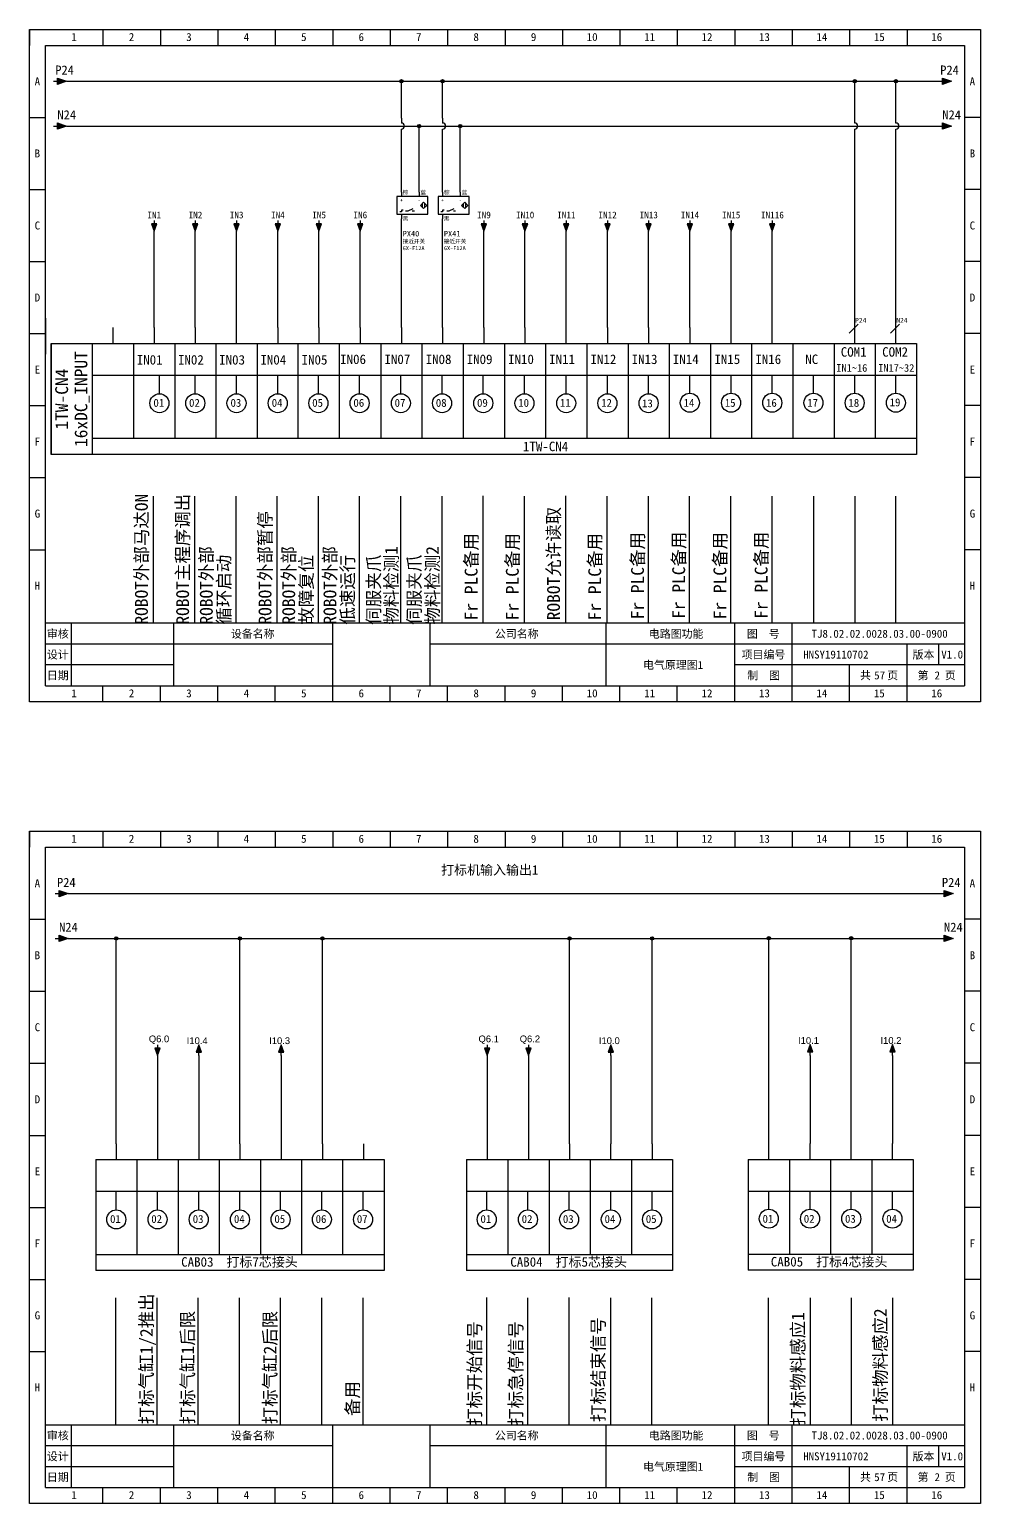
# Model space of a CAD drawing. Header units: millimetres. Extents: x 914 to 910632, y -176 to 682692.
# Drawn here: x 2566 to 2863, y 2795.8 to 3256.2 of the extents above; entities that cross this region are included whole.
import ezdxf
from ezdxf.enums import TextEntityAlignment as Align

# ---------------------------------------------------------------- set-up
doc = ezdxf.new("R2010")
doc.units = ezdxf.units.MM
doc.layers.add('EPLAN311', color=1, linetype='Continuous', lineweight=25)
doc.styles.get("Standard").update_dxf_attribs({"font": 'arial.ttf'})
doc.styles.add('宋体', font='')
doc.styles.get('宋体').set_extended_font_data('宋体')

# ---------------------------------------------------------------- blocks, each defined once
blk = doc.blocks.new('EPLSYM_LibrarySPECIAL_Symbol8_Variant0_Placement1')
at = {"linetype": 'Continuous', "lineweight": 25, "ltscale": 4}
blk.add_hatch(color=1, dxfattribs=at).paths.add_polyline_path([(-0.75, 1), (2, 0), (-0.75, -1)], flags=0)
at = {"color": 1, "linetype": 'Continuous', "lineweight": 25, "ltscale": 4}
blk.add_line((-2, 0), (-0.75, 0), dxfattribs=at)
blk.add_lwpolyline([(-0.75, 1), (2, 0), (-0.75, -1)], close=True, dxfattribs=at)
at = {"color": 5}
blk.add_attdef('70_20010', text='', height=2.85, dxfattribs=at).set_placement((3, 0), align=Align.MIDDLE_LEFT)
at = {"color": 73}
for tag, p in [('70_24350', (33.76, 0)), ('70_24300', (72.31, 0))]:
    blk.add_attdef(tag, text='', height=2.06, dxfattribs=at).set_placement(p, align=Align.MIDDLE_LEFT)
blk = doc.blocks.new('箭头下')
at = {"layer": 'EPLAN311', "linetype": 'Continuous', "lineweight": 25, "ltscale": 4}
blk.add_hatch(color=1, dxfattribs=at).paths.add_polyline_path([(-0.7, -0.875), (0, -2.8), (0.7, -0.875)], flags=0)
at = {"layer": 'EPLAN311', "color": 1, "linetype": 'Continuous', "lineweight": 25, "ltscale": 4}
blk.add_line((0, 0), (0, -0.875), dxfattribs=at)
blk.add_lwpolyline([(-0.7, -0.875), (0, -2.8), (0.7, -0.875)], close=True, dxfattribs=at)
at = {"color": 5}
blk.add_attdef('70_20010', text='', height=1.7535, dxfattribs=at).set_placement((0, -3.8507), align=Align.TOP_CENTER)
blk = doc.blocks.new('磁性接近开关3线常开')
at = {"color": 5, "linetype": 'Continuous', "lineweight": 25, "ltscale": 4}
for p, q in [((0, 8.4), (0, 7)), ((5.6, 8.4), (5.6, 7)), ((6.63, 3.58), (6.63, 4.82)), ((7.37, 3.58), (7.37, 4.82)), ((0, 2.71), (0, 2.19)), ((0, 1.4), (0, 0)), ((3.59, 3.14), (2.01, 2.36))]:
    blk.add_line(p, q, dxfattribs=at)
at = {"color": 5, "linetype": 'Continuous', "lineweight": 25}
for p, q in [((0, 2.19), (-0.53, 2.19)), ((0.53, 2.71), (0, 2.71)), ((2.01, 2.36), (1.31, 2.36)), ((4.11, 2.36), (3.41, 2.36))]:
    blk.add_line(p, q, dxfattribs=at)
at = {"color": 5, "linetype": 'Continuous', "lineweight": 25, "ltscale": 4}
for points in [[(-1.4, 1.4), (8.4, 1.4), (8.4, 7), (-1.4, 7)], [(7, 5.19), (6.01, 4.2), (7, 3.21), (7.99, 4.2)]]:
    blk.add_lwpolyline(points, close=True, dxfattribs=at)
at = {"color": 5, "style": '宋体'}
for s, p in [('+', (0, 5.84)), ('-', (5.6, 5.84))]:
    blk.add_text(s, height=1.05, dxfattribs=at).set_placement(p, align=Align.MIDDLE_CENTER)
at = {"color": 0, "style": '宋体'}
for tag, p in [('01', (0.42, 7.67)), ('03', (6.02, 7.67)), ('02', (0.42, -0.54)), ('05', (0.42, -7.76)), ('06', (0.42, -9.92))]:
    blk.add_attdef(tag, p, '', height=1.26, dxfattribs=at)
at = {"color": 5, "style": '宋体'}
blk.add_attdef('04', (0.42, -5.6), '', height=1.75, dxfattribs=at)
blk = doc.blocks.new('*U388')
blk.add_line((-2.5, 0), (2.5, 0))
blk = doc.blocks.new('*U389')
at = {"color": 0, "linetype": 'ByBlock', "lineweight": -2, "transparency": 16777216}
for p in [(0, 0), (0, -22.5), (0, -45), (0, -67.5), (0, -90), (0, -112.5), (0, -135)]:
    blk.add_blockref('*U388', p, dxfattribs=at)
blk = doc.blocks.new('*U390')
blk.add_line((-2.5, 0), (2.5, 0))
blk = doc.blocks.new('*U391')
at = {"color": 0, "linetype": 'ByBlock', "lineweight": -2, "transparency": 16777216}
for p in [(0, 0), (0, -22.5), (0, -45), (0, -67.5), (0, -90), (0, -112.5), (0, -135)]:
    blk.add_blockref('*U390', p, dxfattribs=at)
blk = doc.blocks.new('制图图框')
for p, q in [((-2700.08, 789.32), (-2403.08, 789.32)), ((-2700.08, 579.32), (-2700.08, 789.32)), ((-2700.08, 789.32), (-2700.08, 784.32)), ((-2700.08, 789.32), (-2695.08, 789.32)), ((-2677.15, 789.32), (-2677.15, 784.32)), ((-2659.21, 789.32), (-2659.21, 784.32)), ((-2641.27, 789.32), (-2641.27, 784.32)), ((-2623.33, 789.32), (-2623.33, 784.32)), ((-2605.4, 789.32), (-2605.4, 784.32)), ((-2587.46, 789.32), (-2587.46, 784.32)), ((-2569.52, 789.32), (-2569.52, 784.32)), ((-2551.58, 789.32), (-2551.58, 784.32)), ((-2533.65, 789.32), (-2533.65, 784.32)), ((-2515.71, 789.32), (-2515.71, 784.32)), ((-2497.77, 789.32), (-2497.77, 784.32)), ((-2479.83, 789.32), (-2479.83, 784.32)), ((-2461.9, 789.32), (-2461.9, 784.32)), ((-2443.96, 789.32), (-2443.96, 784.32)), ((-2426.02, 789.32), (-2426.02, 784.32)), ((-2403.08, 789.32), (-2403.08, 579.32)), ((-2403.08, 789.32), (-2403.08, 784.32)), ((-2695.08, 784.32), (-2408.08, 784.32)), ((-2695.08, 584.32), (-2695.08, 784.32)), ((-2408.08, 784.32), (-2408.08, 584.32)), ((-2408.08, 603.82), (-2695.08, 603.82)), ((-2687.08, 603.82), (-2687.08, 584.32)), ((-2655.08, 603.82), (-2655.08, 584.32)), ((-2655.08, 603.82), (-2655.08, 584.32)), ((-2605.4, 579.32), (-2605.4, 603.82)), ((-2575.08, 603.82), (-2575.08, 584.32)), ((-2575.08, 603.82), (-2575.08, 584.32)), ((-2575.08, 603.82), (-2575.08, 584.32)), ((-2520.08, 603.82), (-2520.08, 584.32)), ((-2479.83, 579.32), (-2479.83, 603.82)), ((-2461.9, 579.32), (-2461.9, 603.82)), ((-2655.08, 597.32), (-2695.08, 597.32)), ((-2605.4, 597.32), (-2655.08, 597.32)), ((-2408.08, 597.32), (-2575.08, 597.32)), ((-2426.02, 579.32), (-2426.02, 597.32)), ((-2416.18, 597.32), (-2416.18, 590.82)), ((-2655.08, 590.82), (-2695.08, 590.82)), ((-2408.08, 590.82), (-2479.83, 590.82)), ((-2443.96, 579.32), (-2443.96, 590.82)), ((-2695.08, 584.32), (-2408.08, 584.32)), ((-2677.15, 579.32), (-2677.15, 584.32)), ((-2659.21, 579.32), (-2659.21, 584.32)), ((-2641.27, 579.32), (-2641.27, 584.32)), ((-2623.33, 579.32), (-2623.33, 584.32)), ((-2587.46, 579.32), (-2587.46, 584.32)), ((-2569.52, 579.32), (-2569.52, 584.32)), ((-2551.58, 579.32), (-2551.58, 584.32)), ((-2533.65, 579.32), (-2533.65, 584.32)), ((-2515.71, 579.32), (-2515.71, 584.32)), ((-2497.77, 579.32), (-2497.77, 584.32)), ((-2403.08, 579.32), (-2700.08, 579.32))]:
    blk.add_line(p, q)
blk.add_blockref('*U389', (-2697.58, 761.82))
at = {"xscale": -1}
blk.add_blockref('*U391', (-2405.58, 761.82), dxfattribs=at)
at = {"style": '宋体'}
for s, p in [('1', (-2687.01, 785.71)), ('2', (-2669.07, 785.71)), ('3', (-2651.13, 785.71)), ('4', (-2633.2, 785.71)), ('5', (-2615.26, 785.71)), ('6', (-2597.32, 785.71)), ('7', (-2579.38, 785.71)), ('8', (-2561.45, 785.71)), ('9', (-2543.51, 785.71)), ('10', (-2526.07, 785.71)), ('11', (-2508.13, 785.71)), ('12', (-2490.2, 785.71)), ('13', (-2472.26, 785.71)), ('14', (-2454.32, 785.71)), ('15', (-2436.38, 785.71)), ('16', (-2418.45, 785.71)), ('A', (-2698.47, 771.84)), ('A', (-2406.47, 771.84)), ('B', (-2698.47, 749.34)), ('B', (-2406.47, 749.34)), ('C', (-2698.47, 726.84)), ('C', (-2406.47, 726.84)), ('D', (-2698.47, 704.34)), ('D', (-2406.47, 704.34)), ('E', (-2698.47, 681.84)), ('E', (-2406.47, 681.84)), ('F', (-2698.47, 659.34)), ('F', (-2406.47, 659.34)), ('G', (-2698.47, 636.84)), ('G', (-2406.47, 636.84)), ('H', (-2698.47, 614.34)), ('H', (-2406.47, 614.34)), ('审核', (-2694.65, 599.29)), ('设备名称', (-2637.2, 599.28)), ('公司名称', (-2554.73, 599.29)), ('电路图功能', (-2506.66, 599.29)), ('图  号', (-2476.05, 599.3)), ('设计', (-2694.66, 592.79)), ('项目编号', (-2477.68, 592.79)), ('版本', (-2424.3, 592.79)), ('日期', (-2694.66, 586.29)), ('制  图', (-2475.91, 586.28)), ('共   页', (-2440.72, 586.31)), ('第   页', (-2422.72, 586.3)), ('1', (-2687.01, 580.71)), ('2', (-2669.07, 580.71)), ('3', (-2651.13, 580.71)), ('4', (-2633.2, 580.71)), ('5', (-2615.26, 580.71)), ('6', (-2597.32, 580.71)), ('7', (-2579.38, 580.71)), ('8', (-2561.45, 580.71)), ('9', (-2543.51, 580.71)), ('10', (-2526.07, 580.71)), ('11', (-2508.13, 580.71)), ('12', (-2490.2, 580.71)), ('13', (-2472.26, 580.71)), ('14', (-2454.32, 580.71)), ('15', (-2436.38, 580.71)), ('16', (-2418.45, 580.71))]:
    blk.add_text(s, height=2.5, dxfattribs=at).set_placement(p)

msp = doc.modelspace()

# ---------------------------------------------------------------- hatches: boundary and pattern name
at = {"layer": 'EPLAN311', "ltscale": 4}
h = msp.add_hatch(color=256, dxfattribs=at)
edge = h.paths.add_edge_path()
edge.add_arc((2682.168, 3240.049), 0.52, 0, 360)
h = msp.add_hatch(color=256, dxfattribs=at)
edge = h.paths.add_edge_path()
edge.add_arc((2695.038, 3240.049), 0.52, 0, 360)
h = msp.add_hatch(color=1, dxfattribs=at)
edge = h.paths.add_edge_path()
edge.add_arc((2823.738, 3240.051), 0.52, 0, 360)
h = msp.add_hatch(color=1, dxfattribs=at)
edge = h.paths.add_edge_path()
edge.add_arc((2836.608, 3240.051), 0.52, 0, 360)
h = msp.add_hatch(color=256, dxfattribs=at)
edge = h.paths.add_edge_path()
edge.add_arc((2687.712, 3226.044), 0.52, 0, 360)
h = msp.add_hatch(color=256, dxfattribs=at)
edge = h.paths.add_edge_path()
edge.add_arc((2700.582, 3226.044), 0.52, 0, 360)
h = msp.add_hatch(color=1, dxfattribs=at)
edge = h.paths.add_edge_path()
edge.add_arc((2593.149, 2972.282), 0.52, 0, 360)
h = msp.add_hatch(color=1, dxfattribs=at)
edge = h.paths.add_edge_path()
edge.add_arc((2631.759, 2972.282), 0.52, 0, 360)
h = msp.add_hatch(color=1, dxfattribs=at)
edge = h.paths.add_edge_path()
edge.add_arc((2657.499, 2972.282), 0.52, 0, 360)
h = msp.add_hatch(color=1, dxfattribs=at)
edge = h.paths.add_edge_path()
edge.add_arc((2734.719, 2972.282), 0.52, 0, 360)
h = msp.add_hatch(color=1, dxfattribs=at)
edge = h.paths.add_edge_path()
edge.add_arc((2760.459, 2972.282), 0.52, 0, 360)
h = msp.add_hatch(color=1, dxfattribs=at)
edge = h.paths.add_edge_path()
edge.add_arc((2796.926, 2972.351), 0.52, 0, 360)
h = msp.add_hatch(color=1, dxfattribs=at)
edge = h.paths.add_edge_path()
edge.add_arc((2822.666, 2972.351), 0.52, 0, 360)

# ---------------------------------------------------------------- linework, layer by layer
at = {"color": 0}
for p, q in [((2577.559, 3240.051), (2849.94, 3240.044)), ((2823.738, 3226.999), (2823.738, 3240.052)), ((2836.608, 3226.999), (2836.608, 3240.052)), ((2577.578, 3226.044), (2849.94, 3226.044)), ((2571.038, 3166.06), (2571.038, 3154.81)), ((2578.087, 2986.289), (2850.467, 2986.282)), ((2578.105, 2972.282), (2850.467, 2972.282))]:
    msp.add_line(p, q, dxfattribs=at)
for p, q in [((2682.168, 3228.559), (2682.168, 3240.049)), ((2695.038, 3228.559), (2695.038, 3240.049)), ((2682.168, 3228.559), (2682.168, 3226.987)), ((2695.038, 3228.559), (2695.038, 3226.987)), ((2682.168, 3205.426), (2682.168, 3225.077)), ((2687.712, 3205.426), (2687.712, 3226.044)), ((2695.038, 3205.426), (2695.038, 3225.077)), ((2700.582, 3205.426), (2700.582, 3226.044)), ((2823.738, 3163.101), (2823.738, 3225.089)), ((2836.608, 3163.101), (2836.608, 3225.089)), ((2682.168, 3163.101), (2682.168, 3197.11)), ((2695.038, 3163.101), (2695.038, 3197.11)), ((2604.948, 3163.101), (2604.948, 3193.193)), ((2617.818, 3163.101), (2617.818, 3193.193)), ((2630.688, 3163.101), (2630.688, 3193.193)), ((2643.558, 3163.101), (2643.558, 3193.193)), ((2656.428, 3163.101), (2656.428, 3193.193)), ((2669.298, 3163.101), (2669.298, 3193.193)), ((2707.908, 3163.101), (2707.908, 3193.193)), ((2720.778, 3163.101), (2720.778, 3193.193)), ((2733.648, 3163.101), (2733.648, 3193.193)), ((2746.518, 3163.101), (2746.518, 3193.193)), ((2759.388, 3163.101), (2759.388, 3193.193)), ((2772.258, 3163.101), (2772.258, 3193.193)), ((2785.128, 3163.101), (2785.128, 3193.193)), ((2797.998, 3163.101), (2797.998, 3193.193)), ((2822.025, 3161.389), (2824.853, 3164.217)), ((2834.895, 3161.389), (2837.723, 3164.217)), ((2592.078, 3163.101), (2592.078, 3158.151)), ((2604.948, 3163.101), (2604.948, 3158.151)), ((2617.818, 3163.101), (2617.818, 3158.151)), ((2630.688, 3158.151), (2630.688, 3163.101)), ((2643.558, 3163.101), (2643.558, 3158.151)), ((2656.428, 3163.101), (2656.428, 3158.151)), ((2669.298, 3163.101), (2669.298, 3158.151)), ((2682.168, 3163.101), (2682.168, 3158.151)), ((2695.038, 3163.101), (2695.038, 3158.151)), ((2707.908, 3163.101), (2707.908, 3158.151)), ((2720.778, 3163.101), (2720.778, 3158.151)), ((2733.648, 3158.151), (2733.648, 3163.101)), ((2746.518, 3163.101), (2746.518, 3158.151)), ((2746.518, 3163.101), (2746.518, 3158.151)), ((2759.388, 3163.101), (2759.388, 3158.151)), ((2772.258, 3163.101), (2772.258, 3158.151)), ((2785.128, 3158.151), (2785.128, 3163.101)), ((2797.998, 3158.151), (2797.998, 3163.101)), ((2823.738, 3158.151), (2823.738, 3163.101)), ((2836.608, 3158.151), (2836.608, 3163.101)), ((2572.773, 3158.151), (2843.043, 3158.151)), ((2572.773, 3123.501), (2572.773, 3158.151)), ((2572.773, 3158.151), (2572.773, 3123.501)), ((2585.643, 3158.151), (2585.643, 3123.501)), ((2598.513, 3158.151), (2598.513, 3128.451)), ((2611.383, 3158.151), (2611.383, 3128.451)), ((2624.253, 3158.151), (2624.253, 3128.451)), ((2637.123, 3158.151), (2637.123, 3128.451)), ((2649.993, 3128.451), (2649.993, 3158.151)), ((2662.863, 3128.451), (2662.863, 3158.151)), ((2675.733, 3158.151), (2675.733, 3128.451)), ((2688.603, 3158.151), (2688.603, 3128.451)), ((2701.473, 3158.151), (2701.473, 3128.451)), ((2714.343, 3158.151), (2714.343, 3128.43)), ((2727.213, 3158.151), (2727.213, 3128.451)), ((2740.083, 3158.151), (2740.083, 3128.451)), ((2752.953, 3158.151), (2752.953, 3128.451)), ((2765.823, 3158.151), (2765.823, 3128.451)), ((2778.693, 3158.151), (2778.693, 3128.451)), ((2791.563, 3158.151), (2791.563, 3128.451)), ((2804.433, 3158.151), (2804.433, 3128.451)), ((2817.303, 3158.151), (2817.303, 3128.451)), ((2830.173, 3158.151), (2830.173, 3128.451)), ((2843.043, 3158.151), (2843.043, 3123.501)), ((2585.643, 3148.251), (2843.043, 3148.251)), ((2606.617, 3142.442), (2606.617, 3148.251)), ((2617.818, 3142.442), (2617.818, 3148.251)), ((2630.688, 3142.442), (2630.688, 3148.251)), ((2643.558, 3142.442), (2643.558, 3148.251)), ((2656.272, 3142.442), (2656.272, 3148.092)), ((2669.142, 3142.442), (2669.142, 3148.092)), ((2682.012, 3142.442), (2682.012, 3148.092)), ((2694.882, 3142.442), (2694.882, 3148.092)), ((2707.752, 3142.442), (2707.752, 3148.092)), ((2720.622, 3142.442), (2720.622, 3148.092)), ((2733.648, 3142.442), (2733.648, 3148.092)), ((2746.518, 3142.442), (2746.518, 3148.092)), ((2759.388, 3142.442), (2759.388, 3148.251)), ((2772.258, 3142.601), (2772.258, 3148.251)), ((2785.128, 3142.601), (2785.128, 3148.251)), ((2797.998, 3142.601), (2797.998, 3148.251)), ((2810.868, 3142.601), (2810.868, 3148.251)), ((2823.738, 3142.601), (2823.738, 3148.251)), ((2836.608, 3142.601), (2836.608, 3148.251)), ((2843.043, 3128.451), (2585.643, 3128.451)), ((2843.043, 3123.501), (2572.773, 3123.501)), ((2604.792, 3070.719), (2604.792, 3110.419)), ((2617.662, 3070.719), (2617.662, 3110.419)), ((2630.532, 3070.719), (2630.532, 3110.419)), ((2643.402, 3070.719), (2643.402, 3110.419)), ((2656.272, 3070.719), (2656.272, 3110.419)), ((2669.142, 3070.719), (2669.142, 3110.419)), ((2682.012, 3070.719), (2682.012, 3110.419)), ((2694.882, 3070.719), (2694.882, 3110.419)), ((2707.752, 3070.879), (2707.752, 3110.578)), ((2720.622, 3070.719), (2720.622, 3110.419)), ((2733.492, 3070.879), (2733.492, 3110.578)), ((2746.362, 3110.419), (2746.362, 3070.719)), ((2759.232, 3110.419), (2759.232, 3070.719)), ((2772.102, 3110.419), (2772.102, 3070.719)), ((2784.972, 3110.419), (2784.972, 3070.719)), ((2797.842, 3110.419), (2797.842, 3070.719)), ((2810.868, 3110.419), (2810.868, 3070.719)), ((2823.738, 3110.419), (2823.738, 3070.719)), ((2836.608, 3070.719), (2836.608, 3110.419)), ((2593.149, 2908.156), (2593.149, 2972.282)), ((2631.759, 2908.156), (2631.759, 2972.282)), ((2657.499, 2908.156), (2657.499, 2972.282)), ((2734.719, 2908.156), (2734.719, 2972.282)), ((2760.459, 2908.156), (2760.459, 2972.282)), ((2796.926, 2908.225), (2796.926, 2972.351)), ((2822.666, 2908.225), (2822.666, 2972.351)), ((2606.019, 2935.702), (2606.019, 2908.156)), ((2618.889, 2935.702), (2618.889, 2908.156)), ((2644.629, 2935.702), (2644.629, 2908.156)), ((2708.979, 2935.702), (2708.979, 2908.156)), ((2721.849, 2935.702), (2721.849, 2908.156)), ((2747.589, 2935.702), (2747.589, 2908.156)), ((2809.796, 2935.77), (2809.796, 2908.225)), ((2835.536, 2935.77), (2835.536, 2908.225)), ((2593.149, 2908.156), (2593.149, 2903.206)), ((2606.019, 2908.156), (2606.019, 2903.206)), ((2618.889, 2908.156), (2618.889, 2903.206)), ((2631.759, 2908.156), (2631.759, 2903.206)), ((2644.629, 2908.156), (2644.629, 2903.206)), ((2657.499, 2908.156), (2657.499, 2903.206)), ((2670.369, 2908.156), (2670.369, 2903.206)), ((2708.979, 2908.156), (2708.979, 2903.206)), ((2721.849, 2908.156), (2721.849, 2903.206)), ((2734.719, 2908.156), (2734.719, 2903.206)), ((2747.589, 2903.206), (2747.589, 2908.156)), ((2760.459, 2908.156), (2760.459, 2903.206)), ((2760.459, 2908.156), (2760.459, 2903.206)), ((2796.926, 2903.275), (2796.926, 2908.225)), ((2809.796, 2903.275), (2809.796, 2908.225)), ((2822.666, 2903.275), (2822.666, 2908.225)), ((2835.536, 2903.275), (2835.536, 2908.225)), ((2586.714, 2903.206), (2676.804, 2903.206)), ((2586.714, 2903.206), (2586.714, 2868.556)), ((2599.584, 2903.206), (2599.584, 2873.506)), ((2612.454, 2903.206), (2612.454, 2873.506)), ((2625.324, 2903.206), (2625.324, 2873.506)), ((2638.194, 2903.206), (2638.194, 2873.506)), ((2651.064, 2873.506), (2651.064, 2903.206)), ((2663.934, 2873.506), (2663.934, 2903.206)), ((2676.804, 2903.206), (2676.804, 2868.556)), ((2702.544, 2903.206), (2766.894, 2903.206)), ((2702.544, 2903.206), (2702.544, 2868.556)), ((2715.414, 2903.206), (2715.414, 2873.506)), ((2728.284, 2903.206), (2728.284, 2873.484)), ((2741.154, 2903.206), (2741.154, 2873.506)), ((2754.024, 2903.206), (2754.024, 2873.506)), ((2766.894, 2903.206), (2766.894, 2868.556)), ((2790.491, 2903.275), (2841.971, 2903.275)), ((2790.491, 2903.275), (2790.491, 2868.625)), ((2803.361, 2903.275), (2803.361, 2873.575)), ((2816.231, 2903.275), (2816.231, 2873.575)), ((2829.101, 2903.275), (2829.101, 2873.575)), ((2841.971, 2903.275), (2841.971, 2868.625)), ((2586.714, 2893.306), (2676.804, 2893.306)), ((2593.149, 2887.496), (2593.149, 2893.306)), ((2606.019, 2887.496), (2606.019, 2893.306)), ((2618.889, 2887.496), (2618.889, 2893.306)), ((2631.759, 2887.496), (2631.759, 2893.306)), ((2644.473, 2887.496), (2644.473, 2893.147)), ((2657.343, 2887.496), (2657.343, 2893.147)), ((2670.213, 2887.496), (2670.213, 2893.147)), ((2702.544, 2893.306), (2766.894, 2893.306)), ((2708.823, 2887.496), (2708.823, 2893.147)), ((2721.693, 2887.496), (2721.693, 2893.147)), ((2734.563, 2887.496), (2734.563, 2893.147)), ((2747.589, 2887.496), (2747.589, 2893.147)), ((2760.459, 2887.496), (2760.459, 2893.147)), ((2790.491, 2893.375), (2841.971, 2893.375)), ((2796.926, 2887.724), (2796.926, 2893.375)), ((2809.796, 2887.724), (2809.796, 2893.375)), ((2822.666, 2887.724), (2822.666, 2893.375)), ((2835.536, 2887.724), (2835.536, 2893.375)), ((2676.804, 2873.506), (2586.714, 2873.506)), ((2766.894, 2873.506), (2702.544, 2873.506)), ((2841.971, 2873.575), (2790.491, 2873.575)), ((2841.971, 2868.625), (2790.491, 2868.625)), ((2676.804, 2868.556), (2586.714, 2868.556)), ((2766.894, 2868.556), (2702.544, 2868.556)), ((2592.993, 2820.276), (2592.993, 2859.975)), ((2605.863, 2820.276), (2605.863, 2859.975)), ((2618.733, 2820.276), (2618.733, 2859.975)), ((2631.603, 2820.276), (2631.603, 2859.975)), ((2644.473, 2820.276), (2644.473, 2859.975)), ((2657.343, 2820.276), (2657.343, 2859.975)), ((2670.213, 2820.276), (2670.213, 2859.975)), ((2708.823, 2820.435), (2708.823, 2860.135)), ((2721.693, 2820.276), (2721.693, 2859.975)), ((2734.563, 2820.435), (2734.563, 2860.135)), ((2747.433, 2859.975), (2747.433, 2820.276)), ((2760.303, 2859.975), (2760.303, 2820.276)), ((2796.771, 2860.044), (2796.771, 2820.344)), ((2809.796, 2860.044), (2809.796, 2820.344)), ((2822.666, 2860.044), (2822.666, 2820.344)), ((2835.536, 2860.044), (2835.536, 2820.344))]:
    msp.add_line(p, q)
for centre in [(2606.617, 3139.472), (2617.818, 3139.472), (2630.688, 3139.472), (2643.558, 3139.472), (2656.272, 3139.472), (2669.142, 3139.472), (2682.012, 3139.472), (2694.882, 3139.472), (2707.752, 3139.472), (2720.622, 3139.472), (2733.648, 3139.472), (2746.518, 3139.472), (2759.388, 3139.472), (2772.258, 3139.631), (2785.128, 3139.631), (2797.998, 3139.631), (2810.868, 3139.631), (2823.738, 3139.631), (2836.608, 3139.631), (2593.149, 2884.526), (2606.019, 2884.526), (2618.889, 2884.526), (2631.759, 2884.526), (2644.473, 2884.526), (2657.343, 2884.526), (2670.213, 2884.526), (2708.823, 2884.526), (2721.693, 2884.526), (2734.563, 2884.526), (2747.589, 2884.526), (2760.459, 2884.526), (2796.926, 2884.754), (2809.796, 2884.754), (2822.666, 2884.754), (2835.536, 2884.754)]:
    msp.add_circle(centre, 2.97)
for centre in [(2682.168, 3226.032), (2695.038, 3226.032), (2823.738, 3226.044), (2836.608, 3226.044)]:
    msp.add_arc(centre, 0.955, 270, 90)
at = {"layer": 'EPLAN311', "ltscale": 4}
for centre in [(2682.168, 3240.049), (2695.038, 3240.049), (2687.712, 3226.044), (2700.582, 3226.044)]:
    msp.add_circle(centre, 0.52, dxfattribs=at)
at = {"layer": 'EPLAN311', "color": 1, "ltscale": 4}
for centre in [(2823.738, 3240.051), (2836.608, 3240.051), (2593.149, 2972.282), (2631.759, 2972.282), (2657.499, 2972.282), (2734.719, 2972.282), (2760.459, 2972.282), (2796.926, 2972.351), (2822.666, 2972.351)]:
    msp.add_circle(centre, 0.52, dxfattribs=at)

# ---------------------------------------------------------------- block references
for p in [(5266.122, 2466.901), (5266.122, 2216.457)]:
    msp.add_blockref('制图图框', p)
at = {"color": 7}
ref = msp.add_blockref('EPLSYM_LibrarySPECIAL_Symbol8_Variant0_Placement1', (2575.578, 3240.045), dxfattribs=at)
ref.add_attrib('70_20010', 'P24', dxfattribs={"color": 5, "height": 2.8548, "style": '宋体'}).set_placement((2574.094, 3243.544), align=Align.MIDDLE_LEFT)
ref = msp.add_blockref('EPLSYM_LibrarySPECIAL_Symbol8_Variant0_Placement1', (2851.94, 3240.044), dxfattribs=at)
ref.add_attrib('70_20010', 'P24', dxfattribs={"color": 5, "height": 2.8548, "style": '宋体'}).set_placement((2850.456, 3243.544), align=Align.MIDDLE_LEFT)
ref = msp.add_blockref('EPLSYM_LibrarySPECIAL_Symbol8_Variant0_Placement1', (2575.578, 3226.044), dxfattribs=at)
ref.add_attrib('70_20010', 'N24', dxfattribs={"color": 5, "height": 2.8548, "style": '宋体'}).set_placement((2574.751, 3229.557), align=Align.MIDDLE_LEFT)
ref = msp.add_blockref('EPLSYM_LibrarySPECIAL_Symbol8_Variant0_Placement1', (2851.94, 3226.044), dxfattribs=at)
ref.add_attrib('70_20010', 'N24', dxfattribs={"color": 5, "height": 2.8548, "style": '宋体'}).set_placement((2851.113, 3229.557), align=Align.MIDDLE_LEFT)
at = {"xscale": 0.99, "yscale": 0.99, "zscale": 0.99}
for p, values in [((2682.168, 3197.11), {'06': 'GX-F12A', '05': '接近开关', '04': 'PX40', '03': '蓝', '02': '黑', '01': '棕'}), ((2695.038, 3197.11), {'06': 'GX-F12A', '05': '接近开关', '04': 'PX41', '03': '蓝', '02': '黑', '01': '棕'})]:
    msp.add_blockref('磁性接近开关3线常开', p, dxfattribs=at).add_auto_attribs(values)
ref = msp.add_blockref('箭头下', (2604.948, 3196.553), dxfattribs=dict(xscale=1.2, yscale=1.2, zscale=1.2))
ref.add_attrib('70_20010', 'IN1', dxfattribs={"color": 5, "height": 2.1042, "style": '宋体'}).set_placement((2605.003, 3196.598), align=Align.BOTTOM_CENTER)
ref = msp.add_blockref('箭头下', (2617.818, 3196.553), dxfattribs=dict(xscale=1.2, yscale=1.2, zscale=1.2))
ref.add_attrib('70_20010', 'IN2', dxfattribs={"color": 5, "height": 2.1042, "style": '宋体'}).set_placement((2617.873, 3196.598), align=Align.BOTTOM_CENTER)
ref = msp.add_blockref('箭头下', (2630.688, 3196.553), dxfattribs=dict(xscale=1.2, yscale=1.2, zscale=1.2))
ref.add_attrib('70_20010', 'IN3', dxfattribs={"color": 5, "height": 2.1042, "style": '宋体'}).set_placement((2630.743, 3196.598), align=Align.BOTTOM_CENTER)
ref = msp.add_blockref('箭头下', (2643.558, 3196.553), dxfattribs=dict(xscale=1.2, yscale=1.2, zscale=1.2))
ref.add_attrib('70_20010', 'IN4', dxfattribs={"color": 5, "height": 2.1042, "style": '宋体'}).set_placement((2643.613, 3196.598), align=Align.BOTTOM_CENTER)
ref = msp.add_blockref('箭头下', (2656.428, 3196.553), dxfattribs=dict(xscale=1.2, yscale=1.2, zscale=1.2))
ref.add_attrib('70_20010', 'IN5', dxfattribs={"color": 5, "height": 2.1042, "style": '宋体'}).set_placement((2656.483, 3196.598), align=Align.BOTTOM_CENTER)
ref = msp.add_blockref('箭头下', (2669.298, 3196.553), dxfattribs=dict(xscale=1.2, yscale=1.2, zscale=1.2))
ref.add_attrib('70_20010', 'IN6', dxfattribs={"color": 5, "height": 2.1042, "style": '宋体'}).set_placement((2669.353, 3196.598), align=Align.BOTTOM_CENTER)
ref = msp.add_blockref('箭头下', (2707.908, 3196.553), dxfattribs=dict(xscale=1.2, yscale=1.2, zscale=1.2))
ref.add_attrib('70_20010', 'IN9', dxfattribs={"color": 5, "height": 2.1042, "style": '宋体'}).set_placement((2707.963, 3196.598), align=Align.BOTTOM_CENTER)
ref = msp.add_blockref('箭头下', (2720.778, 3196.553), dxfattribs=dict(xscale=1.2, yscale=1.2, zscale=1.2))
ref.add_attrib('70_20010', 'IN10', dxfattribs={"color": 5, "height": 2.1042, "style": '宋体'}).set_placement((2720.833, 3196.598), align=Align.BOTTOM_CENTER)
ref = msp.add_blockref('箭头下', (2733.648, 3196.553), dxfattribs=dict(xscale=1.2, yscale=1.2, zscale=1.2))
ref.add_attrib('70_20010', 'IN11', dxfattribs={"color": 5, "height": 2.1042, "style": '宋体'}).set_placement((2733.703, 3196.598), align=Align.BOTTOM_CENTER)
ref = msp.add_blockref('箭头下', (2746.518, 3196.553), dxfattribs=dict(xscale=1.2, yscale=1.2, zscale=1.2))
ref.add_attrib('70_20010', 'IN12', dxfattribs={"color": 5, "height": 2.1042, "style": '宋体'}).set_placement((2746.573, 3196.598), align=Align.BOTTOM_CENTER)
ref = msp.add_blockref('箭头下', (2759.388, 3196.553), dxfattribs=dict(xscale=1.2, yscale=1.2, zscale=1.2))
ref.add_attrib('70_20010', 'IN13', dxfattribs={"color": 5, "height": 2.1042, "style": '宋体'}).set_placement((2759.443, 3196.598), align=Align.BOTTOM_CENTER)
ref = msp.add_blockref('箭头下', (2772.258, 3196.553), dxfattribs=dict(xscale=1.2, yscale=1.2, zscale=1.2))
ref.add_attrib('70_20010', 'IN14', dxfattribs={"color": 5, "height": 2.1042, "style": '宋体'}).set_placement((2772.313, 3196.598), align=Align.BOTTOM_CENTER)
ref = msp.add_blockref('箭头下', (2785.128, 3196.553), dxfattribs=dict(xscale=1.2, yscale=1.2, zscale=1.2))
ref.add_attrib('70_20010', 'IN15', dxfattribs={"color": 5, "height": 2.1042, "style": '宋体'}).set_placement((2785.183, 3196.598), align=Align.BOTTOM_CENTER)
ref = msp.add_blockref('箭头下', (2797.998, 3196.553), dxfattribs=dict(xscale=1.2, yscale=1.2, zscale=1.2))
ref.add_attrib('70_20010', 'IN116', dxfattribs={"color": 5, "height": 2.1042, "style": '宋体'}).set_placement((2798.053, 3196.598), align=Align.BOTTOM_CENTER)
at = {"color": 7}
ref = msp.add_blockref('EPLSYM_LibrarySPECIAL_Symbol8_Variant0_Placement1', (2576.105, 2986.282), dxfattribs=at)
ref.add_attrib('70_20010', 'P24', dxfattribs={"color": 5, "height": 2.8548, "style": '宋体'}).set_placement((2574.621, 2989.782), align=Align.MIDDLE_LEFT)
ref = msp.add_blockref('EPLSYM_LibrarySPECIAL_Symbol8_Variant0_Placement1', (2852.467, 2986.282), dxfattribs=at)
ref.add_attrib('70_20010', 'P24', dxfattribs={"color": 5, "height": 2.8548, "style": '宋体'}).set_placement((2850.983, 2989.782), align=Align.MIDDLE_LEFT)
ref = msp.add_blockref('EPLSYM_LibrarySPECIAL_Symbol8_Variant0_Placement1', (2576.105, 2972.282), dxfattribs=at)
ref.add_attrib('70_20010', 'N24', dxfattribs={"color": 5, "height": 2.8548, "style": '宋体'}).set_placement((2575.279, 2975.795), align=Align.MIDDLE_LEFT)
ref = msp.add_blockref('EPLSYM_LibrarySPECIAL_Symbol8_Variant0_Placement1', (2852.467, 2972.282), dxfattribs=at)
ref.add_attrib('70_20010', 'N24', dxfattribs={"color": 5, "height": 2.8548, "style": '宋体'}).set_placement((2851.641, 2975.795), align=Align.MIDDLE_LEFT)
ref = msp.add_blockref('箭头下', (2606.019, 2939.062), dxfattribs=dict(xscale=1.2, yscale=1.2, zscale=1.2))
ref.add_attrib('70_20010', 'Q6.0', dxfattribs={"color": 5, "height": 2.1042}).set_placement((2606.49, 2941.968), align=Align.TOP_CENTER)
ref = msp.add_blockref('箭头下', (2618.889, 2935.702), dxfattribs=dict(xscale=1.2, yscale=1.2, zscale=1.2, rotation=180))
ref.add_attrib('70_20010', 'I10.4', dxfattribs={"color": 5, "height": 2.1042}).set_placement((2618.418, 2941.392), align=Align.TOP_CENTER)
ref = msp.add_blockref('箭头下', (2644.629, 2935.702), dxfattribs=dict(xscale=1.2, yscale=1.2, zscale=1.2, rotation=180))
ref.add_attrib('70_20010', 'I10.3', dxfattribs={"color": 5, "height": 2.1042}).set_placement((2644.158, 2941.392), align=Align.TOP_CENTER)
ref = msp.add_blockref('箭头下', (2708.979, 2939.062), dxfattribs=dict(xscale=1.2, yscale=1.2, zscale=1.2))
ref.add_attrib('70_20010', 'Q6.1', dxfattribs={"color": 5, "height": 2.1042}).set_placement((2709.45, 2941.968), align=Align.TOP_CENTER)
ref = msp.add_blockref('箭头下', (2721.849, 2939.062), dxfattribs=dict(xscale=1.2, yscale=1.2, zscale=1.2))
ref.add_attrib('70_20010', 'Q6.2', dxfattribs={"color": 5, "height": 2.1042}).set_placement((2722.32, 2941.968), align=Align.TOP_CENTER)
ref = msp.add_blockref('箭头下', (2747.589, 2935.702), dxfattribs=dict(xscale=1.2, yscale=1.2, zscale=1.2, rotation=180))
ref.add_attrib('70_20010', 'I10.0', dxfattribs={"color": 5, "height": 2.1042}).set_placement((2747.118, 2941.392), align=Align.TOP_CENTER)
ref = msp.add_blockref('箭头下', (2809.796, 2935.77), dxfattribs=dict(xscale=1.2, yscale=1.2, zscale=1.2, rotation=180))
ref.add_attrib('70_20010', 'I10.1', dxfattribs={"color": 5, "height": 2.1042}).set_placement((2809.325, 2941.46), align=Align.TOP_CENTER)
ref = msp.add_blockref('箭头下', (2835.536, 2935.77), dxfattribs=dict(xscale=1.2, yscale=1.2, zscale=1.2, rotation=180))
ref.add_attrib('70_20010', 'I10.2', dxfattribs={"color": 5, "height": 2.1042}).set_placement((2835.065, 2941.46), align=Align.TOP_CENTER)

# ---------------------------------------------------------------- texts
at = {"style": '宋体'}
for s, height, p in [('P24', 1.5, (2823.878, 3164.635)), ('N24', 1.5, (2836.748, 3164.635)), ('IN01', 2.97, (2599.528, 3151.557)), ('IN02', 2.97, (2612.398, 3151.557)), ('IN03', 2.97, (2625.268, 3151.557)), ('IN04', 2.97, (2638.138, 3151.557)), ('IN05', 2.97, (2651.008, 3151.557)), ('IN06', 2.97, (2663.051, 3151.716)), ('IN07', 2.97, (2676.878, 3151.716)), ('IN08', 2.97, (2689.748, 3151.716)), ('IN09', 2.97, (2702.56, 3151.716)), ('IN10', 2.97, (2715.488, 3151.716)), ('IN11', 2.97, (2728.333, 3151.716)), ('IN12', 2.97, (2741.219, 3151.716)), ('IN13', 2.97, (2754.073, 3151.716)), ('IN14', 2.97, (2766.943, 3151.716)), ('IN15', 2.97, (2779.92, 3151.716)), ('IN16', 2.97, (2792.708, 3151.716)), ('NC', 2.97, (2808.309, 3151.716)), ('COM1', 2.97, (2819.4, 3154.01)), ('COM2', 2.97, (2832.328, 3154.01)), ('IN1~16', 2.376, (2817.994, 3149.309)), ('IN17~32', 2.376, (2831.069, 3149.309)), ('01', 2.475, (2604.746, 3138.356)), ('02', 2.475, (2615.871, 3138.355)), ('03', 2.475, (2628.816, 3138.355)), ('04', 2.475, (2641.686, 3138.356)), ('05', 2.475, (2654.326, 3138.355)), ('06', 2.475, (2667.196, 3138.355)), ('07', 2.475, (2680.066, 3138.355)), ('08', 2.475, (2692.936, 3138.355)), ('09', 2.475, (2705.806, 3138.355)), ('10', 2.475, (2718.676, 3138.355)), ('11', 2.475, (2731.701, 3138.355)), ('12', 2.475, (2744.571, 3138.355)), ('13', 2.475, (2757.334, 3138.196)), ('14', 2.475, (2770.311, 3138.355)), ('15', 2.475, (2783.181, 3138.355)), ('16', 2.475, (2796.051, 3138.355)), ('17', 2.475, (2808.921, 3138.355)), ('18', 2.475, (2821.791, 3138.355)), ('19', 2.475, (2834.661, 3138.515)), ('01', 2.475, (2591.202, 2883.41)), ('02', 2.475, (2604.072, 2883.41)), ('03', 2.475, (2617.018, 2883.41)), ('04', 2.475, (2629.888, 2883.411)), ('05', 2.475, (2642.527, 2883.41)), ('06', 2.475, (2655.397, 2883.41)), ('07', 2.475, (2668.267, 2883.41)), ('01', 2.475, (2706.877, 2883.41)), ('02', 2.475, (2719.747, 2883.41)), ('03', 2.475, (2732.617, 2883.41)), ('04', 2.475, (2745.642, 2883.41)), ('05', 2.475, (2758.512, 2883.41)), ('01', 2.475, (2794.98, 2883.479)), ('02', 2.475, (2807.85, 2883.479)), ('03', 2.475, (2820.72, 2883.479)), ('04', 2.475, (2833.59, 2883.479))]:
    msp.add_text(s, height=height, dxfattribs=at).set_placement(p)
at = {"color": 0, "style": '宋体'}
for s, rotation, p in [('ROBOT外部马达ON', 90, (2602.998, 3070.321)), ('ROBOT主程序调出', 90, (2615.868, 3070.321)), ('ROBOT外部暂停', 90, (2641.608, 3070.321)), ('ROBOT允许读取', 90, (2731.698, 3071.663)), ('ROBOT外部', 90, (2623.265, 3070.321)), ('ROBOT外部', 90, (2649.005, 3070.321)), ('ROBOT外部', 90, (2661.875, 3070.321)), ('物料检测1', 89.99653, (2680.999, 3070.31)), ('物料检测2', 89.99653, (2693.869, 3070.31)), ('Fr PLC备用', 90, (2705.958, 3071.663)), ('Fr PLC备用', 90, (2718.828, 3071.663)), ('Fr PLC备用', 90, (2744.568, 3071.663)), ('Fr PLC备用', 89.99653, (2757.917, 3071.984)), ('Fr PLC备用', 89.99653, (2770.787, 3072.144)), ('Fr PLC备用', 89.99653, (2783.657, 3071.984)), ('Fr PLC备用', 89.99653, (2796.527, 3072.144)), ('循环启动', 90, (2628.738, 3070.321)), ('故障复位', 90, (2654.478, 3070.321)), ('低速运行', 90, (2667.348, 3070.321)), ('伺服夹爪', 89.99653, (2675.492, 3070.31)), ('伺服夹爪', 89.99653, (2688.169, 3070.31)), ('打标气缸1/2推出', 89.99653, (2604.548, 2820.517)), ('打标气缸1后限', 89.99653, (2617.418, 2820.517)), ('打标气缸2后限', 89.99653, (2643.158, 2820.517)), ('打标物料感应1', 90, (2808.002, 2820.105)), ('打标物料感应2', 90, (2833.742, 2821.288)), ('打标开始信号', 90, (2707.029, 2820.036)), ('打标急停信号', 90, (2719.899, 2820.036)), ('打标结束信号', 90, (2745.639, 2821.219)), ('备用', 89.99653, (2668.898, 2823.098))]:
    msp.add_text(s, height=4, rotation=rotation, dxfattribs=at).set_placement(p)
at = {"char_height": 2.97, "attachment_point": 5, "style": '宋体'}
for s, width, insert in [('1TW-CN4  ', 36.11664, (2727.213, 3125.955)), ('打标机输入输出1', 65.76813, (2709.779, 2993.53)), ('CAB05  打标4芯接头', 92.94579, (2815.758, 2871.143)), ('CAB03  打标7芯接头', 92.94579, (2631.618, 2871.075)), ('CAB04  打标5芯接头', 92.94579, (2734.401, 2871.075))]:
    msp.add_mtext_dynamic_manual_height_columns(s, width=width, gutter_width=12.5, heights=[0], dxfattribs=dict(at, insert=insert))
at = {"style": '宋体'}
for tag, p in [('16xDC_INPUT', (2582.105, 3140.766)), ('1TW-CN4', (2576.089, 3140.746))]:
    msp.add_attdef(tag, text='封页', height=4, rotation=90, dxfattribs=at).set_placement(p, align=Align.MIDDLE_CENTER)
for tag, text, p in [('TJ8.02.02.0028.03.00-0900', 'TJ8.01.01.0181.00.01-0900', (2831.538, 3067.469)), ('HNSY19110702', 'HNSY19110702', (2817.866, 3060.969)), ('V1.0', '1.0', (2854.189, 3060.969)), ('电气原理图1', '封页', (2767.038, 3057.719)), ('57', '01', (2831.538, 3054.469)), ('2', '01', (2849.538, 3054.469)), ('TJ8.02.02.0028.03.00-0900', 'TJ8.01.01.0181.00.01-0900', (2831.538, 2817.026)), ('电气原理图1', '封页', (2767.038, 2807.276)), ('HNSY19110702', 'HNSY19110702', (2817.866, 2810.526)), ('V1.0', '1.0', (2854.189, 2810.526)), ('57', '01', (2831.538, 2804.026)), ('2', '01', (2849.538, 2804.026))]:
    msp.add_attdef(tag, text=text, height=2.5, dxfattribs=at).set_placement(p, align=Align.MIDDLE_CENTER)

doc.saveas('drawing.dxf')
